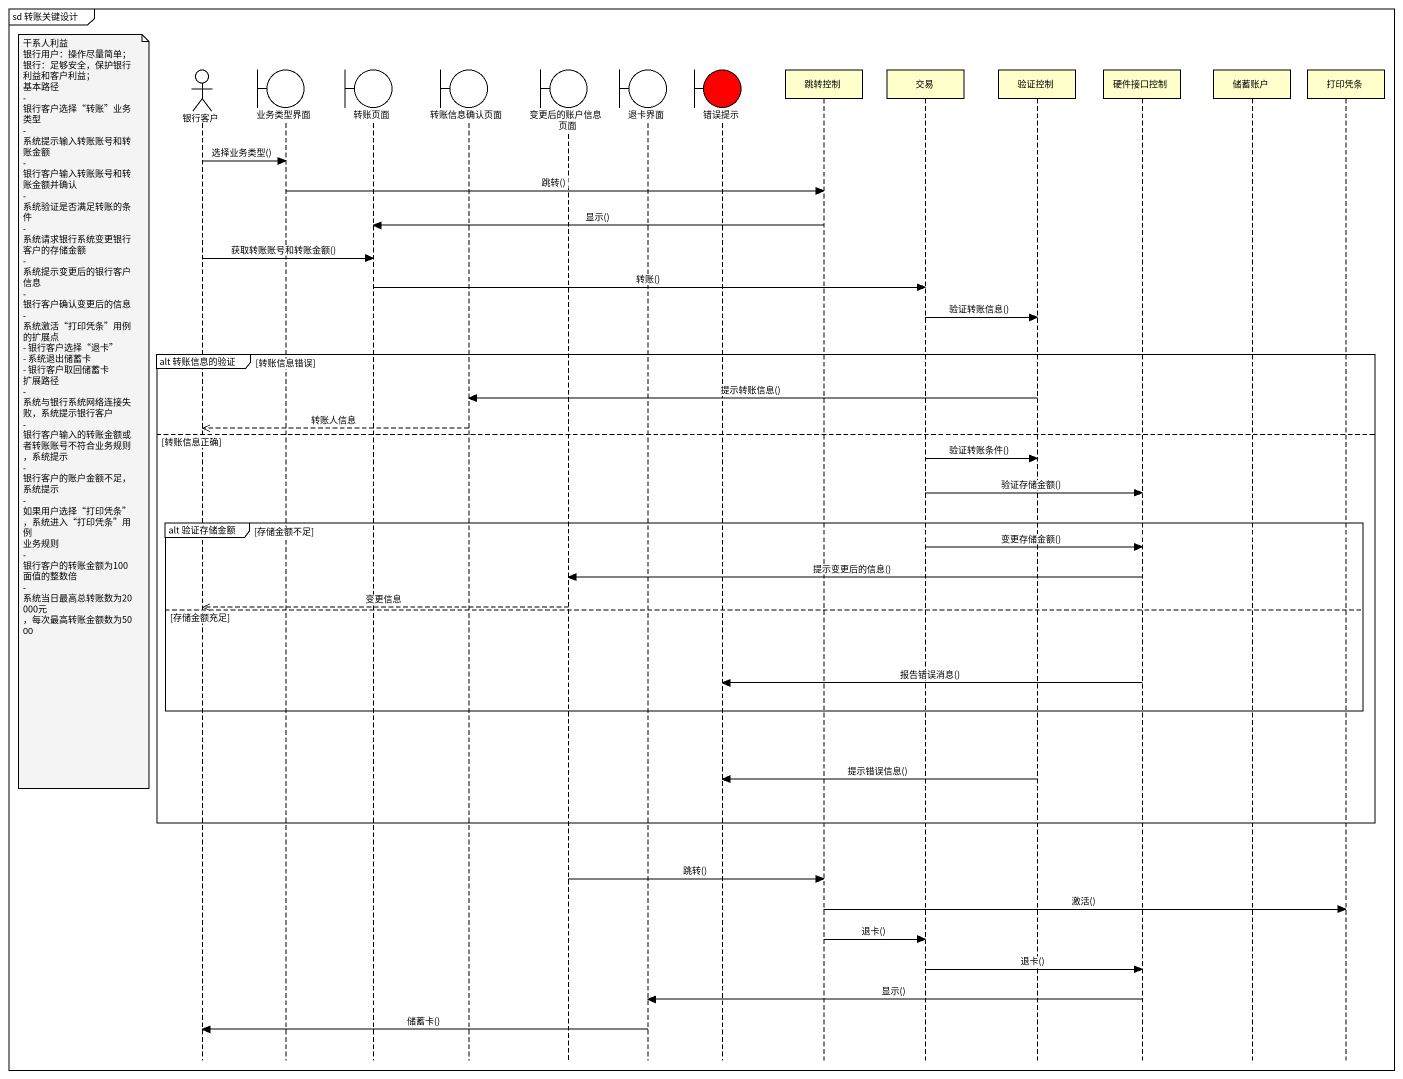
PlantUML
@startuml
mainframe sd 转账关键设计
hide footbox
actor 银行客户
boundary 业务类型界面
boundary 转账页面
boundary 转账信息确认页面
boundary 变更后的账户信息页面
boundary 退卡界面
boundary 错误提示 #FF0000
participant 跳转控制
participant 交易
participant 验证控制
participant 硬件接口控制
participant 储蓄账户
participant 打印凭条

银行客户 -> 业务类型界面 : 选择业务类型()
业务类型界面 -> 跳转控制 : 跳转()
跳转控制 -> 转账页面 : 显示()
银行客户 -> 转账页面 : 获取转账账号和转账金额()
转账页面 -> 交易 : 转账()
交易 -> 验证控制 : 验证转账信息()
group alt 转账信息的验证 [转账信息错误]
  验证控制 -> 转账信息确认页面 : 提示转账信息()
  note left of 银行客户
    干系人利益
    银行用户：操作尽量简单；
    银行：足够安全，保护银行利益和客户利益；
    基本路径
    - 银行客户选择“转账”业务类型
    - 系统提示输入转账账号和转账金额
    - 银行客户输入转账账号和转账金额并确认
    - 系统验证是否满足转账的条件
    - 系统请求银行系统变更银行客户的存储金额
    - 系统提示变更后的银行客户信息
    - 银行客户确认变更后的信息
    - 系统激活“打印凭条”用例的扩展点
    - 银行客户选择“退卡”
    - 系统退出储蓄卡
    - 银行客户取回储蓄卡
    扩展路径
    - 系统与银行系统网络连接失败，系统提示银行客户
    - 银行客户输入的转账金额或者转账账号不符合业务规则，系统提示
    - 银行客户的账户金额不足，系统提示
    - 如果用户选择“打印凭条”，系统进入“打印凭条”用例
    业务规则
    - 银行客户的转账金额为100面值的整数倍
    - 系统当日最高总转账数为20000元 ，每次最高转账金额数为5000
  end note
  转账信息确认页面 -->> 银行客户 : 转账人信息
else 转账信息正确
  交易 -> 验证控制 : 验证转账条件()
  交易 -> 硬件接口控制 : 验证存储金额()
  group alt 验证存储金额 [存储金额不足]
    交易 -> 硬件接口控制 : 变更存储金额()
    硬件接口控制 -> 变更后的账户信息页面 : 提示变更后的信息()
    变更后的账户信息页面 -->> 银行客户 : 变更信息
  else 存储金额充足
    硬件接口控制 -> 错误提示 : 报告错误消息()
  end
  验证控制 -> 错误提示 : 提示错误信息()
end
变更后的账户信息页面 -> 跳转控制 : 跳转()
跳转控制 -> 打印凭条 : 激活()
跳转控制 -> 交易 : 退卡()
交易 -> 硬件接口控制 : 退卡()
硬件接口控制 -> 退卡界面 : 显示()
退卡界面 -> 银行客户 : 储蓄卡()
@enduml
